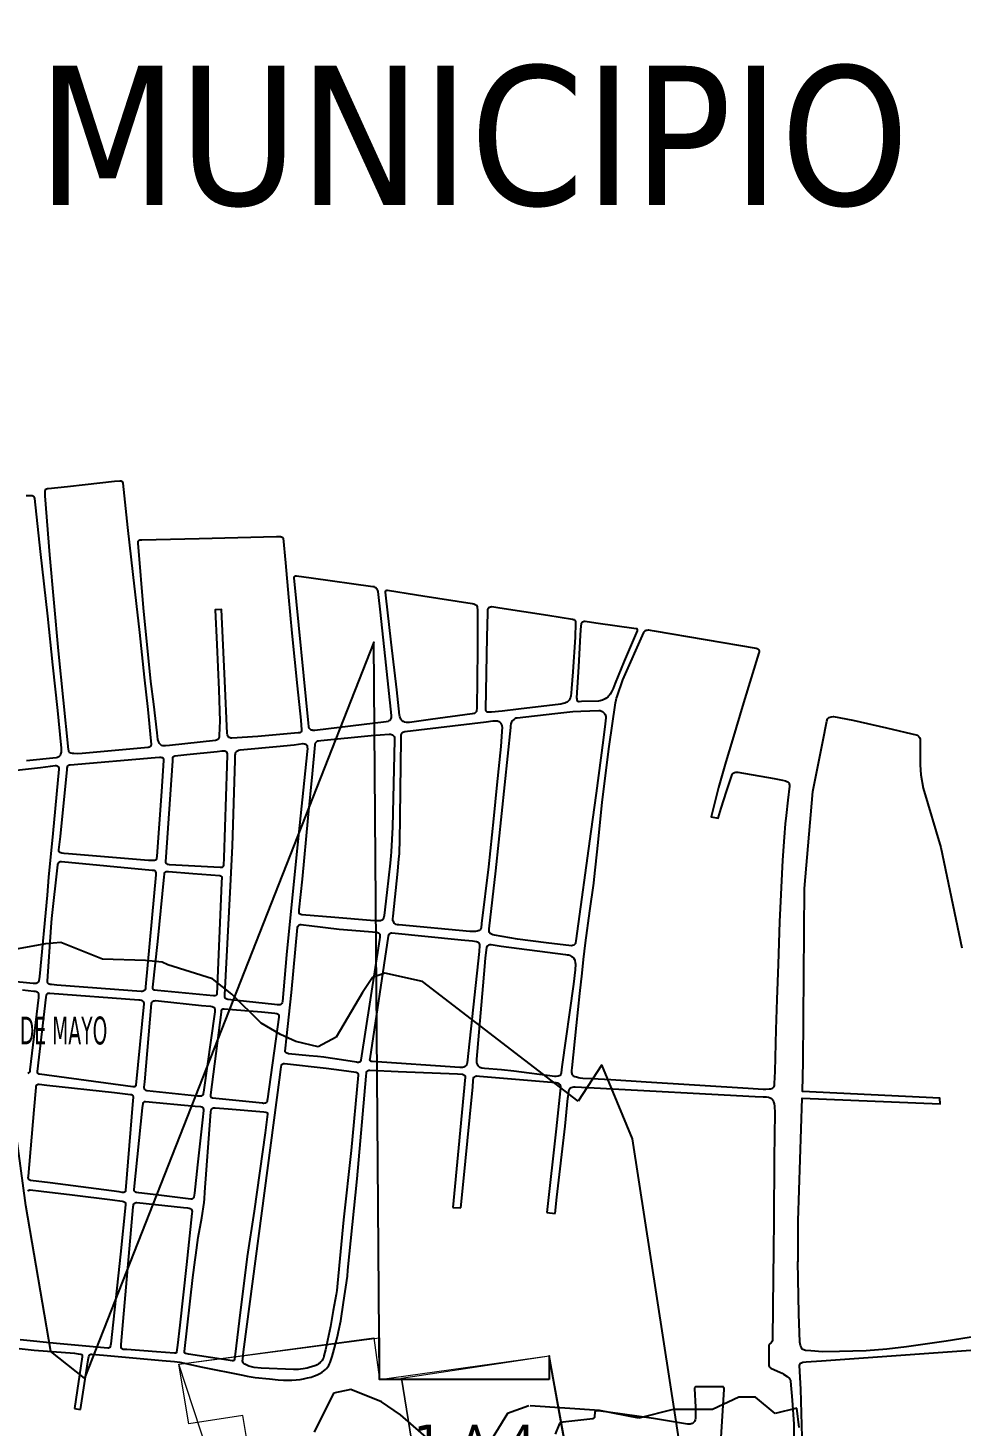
# Model space of a CAD drawing. Header units: metres. Extents: x 2 to 659295185, y -28 to 1124222152.
# Drawn here: x 655712 to 656383, y 1127216 to 1128220 of the extents above; entities that cross this region are included whole.
import ezdxf

# ---------------------------------------------------------------- set-up
doc = ezdxf.new("R2010")
doc.units = ezdxf.units.M
doc.header["$MEASUREMENT"] = 0
doc.linetypes.add('HIDDEN', pattern=[0.375, 0.25, -0.125])
for name, color, linetype in [('CURVAS', 2, 'CONTINUOUS'), ('MANZANA', 30, 'CONTINUOUS'), ('TERRENO DE TABACALERA', 50, 'CONTINUOUS'), ('TEXTOS', 7, 'CONTINUOUS')]:
    doc.layers.add(name, color=color, linetype=linetype)
doc.layers.add('Limite Municipio', color=1, linetype='HIDDEN', lineweight=30)
doc.styles.get("Standard").update_dxf_attribs({"font": 'tahoma.ttf'})

msp = doc.modelspace()

# ---------------------------------------------------------------- linework, layer by layer
at = {"layer": 'CURVAS', "lineweight": 0}
for points in [[(655821, 1127260), (655965, 1127279), (655965, 1127249), (656087, 1127266), (656132, 1127019), (655906, 1127001), (655821, 1127260)], [(655821, 1127260), (655965, 1127279), (655965, 1127249), (656087, 1127266), (656132, 1127019), (655906, 1127001), (655821, 1127260)], [(655821, 1127260), (655961, 1127279), (655965, 1127249), (656087, 1127266), (656108, 1127150), (656110, 1127137), (656122, 1127071), (656132, 1127019), (656021, 1127001), (655906, 1126983), (655886, 1127108), (655867, 1127223), (655828, 1127217), (655821, 1127260)], [(655981, 1127250), (656087, 1127266), (656108, 1127150), (656011, 1127135), (656007, 1127136), (655999, 1127137), (655981, 1127250)], [(655981, 1127250), (655981, 1127250), (655999, 1127137), (655990, 1127124), (655886, 1127108)]]:
    msp.add_lwpolyline(points, dxfattribs=at)
at = {"layer": 'Limite Municipio', "color": 4, "linetype": 'HIDDEN', "lineweight": -3, "ltscale": 200}
for points in [[(656011.7206, 1127196.1413), (655980.2329, 1127223.479), (655966.569, 1127233.0328), (655944.4334, 1127241.7677), (655932.1357, 1127239.0381), (655918.1211, 1127211.1036)], [(656266.7982, 1127214.4944), (656265.1129, 1127228.2895), (656249.3639, 1127224.5939), (656235.3581, 1127236.3455), (656223.3128, 1127236.3455), (656204.4162, 1127227.3674), (656176.124, 1127227.3674), (656151.4734, 1127221.2118), (656123.1815, 1127226.8078), (656072.4888, 1127230.0343), (656057.185, 1127224.5749), (656040.4148, 1127197.2331)]]:
    msp.add_lwpolyline(points, dxfattribs=at)
at = {"layer": 'MANZANA', "linetype": 'Continuous', "lineweight": -2}
for p, q in [((655956.3743, 1127470.8066), (655956.9185, 1127471.1365)), ((655956.9185, 1127471.1365), (655957.3556, 1127471.2465)), ((655957.3556, 1127471.2465), (655958.2296, 1127471.2565)), ((655958.2296, 1127471.2565), (655978.3989, 1127470.3467)), ((655948.9365, 1127393.1324), (655955.5085, 1127467.0373)), ((655955.5085, 1127467.0373), (655955.7229, 1127469.2569)), ((655955.7229, 1127469.2569), (655955.8301, 1127469.9168)), ((655955.8301, 1127469.9168), (655956.0445, 1127470.3567)), ((655956.0445, 1127470.3567), (655956.3743, 1127470.8066)), ((655978.3989, 1127470.3467), (656021.1372, 1127468.547)), ((656021.1372, 1127468.547), (656024.6416, 1127468.3371)), ((656026.6206, 1127466.3575), (656021.9123, 1127415.5678)), ((656024.6416, 1127468.3371), (656025.3013, 1127468.2371)), ((656025.3013, 1127468.2371), (656025.7383, 1127468.0171)), ((656025.7383, 1127468.0171), (656026.0682, 1127467.7972)), ((656026.0682, 1127467.7972), (656026.398, 1127467.3473)), ((656026.398, 1127467.3473), (656026.6206, 1127466.9074)), ((656026.6206, 1127466.9074), (656026.6206, 1127466.3575)), ((656032.1289, 1127459.2989), (656032.4422, 1127463.838)), ((656032.4422, 1127463.838), (656032.7638, 1127465.4977)), ((656032.7638, 1127465.4977), (656032.9782, 1127466.1675)), ((656032.9782, 1127466.1675), (656033.308, 1127466.6074)), ((656033.308, 1127466.6074), (656033.8523, 1127466.9474)), ((656033.8523, 1127466.9474), (656034.3965, 1127467.0573)), ((656034.3965, 1127467.0573), (656034.9489, 1127467.1673)), ((656034.9489, 1127467.1673), (656037.0269, 1127467.0673)), ((656037.0269, 1127467.0673), (656085.9083, 1127462.9682)), ((656085.9083, 1127462.9682), (656091.936, 1127462.3283)), ((656091.936, 1127462.3283), (656093.0327, 1127462.1183)), ((656093.0327, 1127462.1183), (656093.6923, 1127461.7884)), ((656093.6923, 1127461.7884), (656094.2448, 1127461.3485)), ((656094.2448, 1127461.3485), (656094.6818, 1127460.9086)), ((656094.6818, 1127460.9086), (656095.0117, 1127460.3587)), ((656030.0344, 1127437.3934), (656032.1289, 1127459.2989)), ((656095.0364, 1127456.3695), (656092.0844, 1127429.1551)), ((656095.0117, 1127460.3587), (656095.2343, 1127459.6888)), ((656095.2426, 1127458.809), (656095.0364, 1127456.3695)), ((656095.2343, 1127459.6888), (656095.2426, 1127458.809)), ((656098.4337, 1127431.0647), (656100.5364, 1127451.0906)), ((656100.5364, 1127451.0906), (656100.8497, 1127453.86)), ((656100.8497, 1127453.86), (656101.1713, 1127456.3995)), ((656101.1713, 1127456.3995), (656101.6001, 1127457.5093)), ((656101.6001, 1127457.5093), (656102.0371, 1127458.2891)), ((656102.0371, 1127458.2891), (656102.4742, 1127458.6191)), ((656102.4742, 1127458.6191), (656102.9112, 1127458.839)), ((656102.9112, 1127458.839), (656103.8925, 1127459.1789)), ((656103.8925, 1127459.1789), (656104.7748, 1127459.3989)), ((656104.7748, 1127459.3989), (656105.756, 1127459.4089)), ((656105.756, 1127459.4089), (656119.4524, 1127458.689)), ((656119.4524, 1127458.689), (656235.1828, 1127452.4603)), ((656235.1828, 1127452.4603), (656240.7735, 1127452.1504)), ((656240.7735, 1127452.1504), (656243.2885, 1127452.0504)), ((656243.2885, 1127452.0504), (656244.715, 1127451.8304)), ((656244.715, 1127451.8304), (656245.8117, 1127451.5105)), ((656245.8117, 1127451.5105), (656246.8012, 1127450.9606)), ((656246.8012, 1127450.9606), (656247.4608, 1127450.1908)), ((656247.4608, 1127450.1908), (656247.9061, 1127449.5309)), ((656247.9061, 1127449.5309), (656248.3432, 1127448.5311)), ((656248.3432, 1127448.5311), (656248.6812, 1127447.0914)), ((656248.6812, 1127447.0914), (656248.9121, 1127445.3318)), ((656248.9121, 1127445.3318), (656249.1512, 1127440.6827)), ((656025.2106, 1127388.8233), (656030.0344, 1127437.3934)), ((656092.6286, 1127379.9351), (656098.4337, 1127431.0647)), ((656249.1512, 1127440.6827), (656248.8544, 1127407.9494)), ((656092.0844, 1127429.1551), (656085.4465, 1127369.0673)), ((656021.9123, 1127415.5678), (656017.7234, 1127372.6366)), ((656248.8544, 1127407.9494), (656248.6153, 1127362.9285)), ((655942.4306, 1127327.5157), (655948.9365, 1127393.1324)), ((656023.6357, 1127372.2266), (656025.2106, 1127388.8233)), ((656017.7234, 1127372.6366), (656023.6357, 1127372.2266)), ((656091.2598, 1127368.3174), (656092.6286, 1127379.9351)), ((656085.4465, 1127369.0673), (656091.2598, 1127368.3174)), ((656248.6153, 1127362.9285), (656248.3761, 1127342.4727)), ((656248.3761, 1127342.4727), (656247.7907, 1127301.3211)), ((655939.2477, 1127304.2805), (655942.01, 1127323.2066)), ((655942.01, 1127323.2066), (655942.4306, 1127327.5157)), ((655937.2192, 1127291.1032), (655939.2477, 1127304.2805)), ((656247.7907, 1127301.3211), (656247.4608, 1127277.206)), ((655935.7185, 1127283.3547), (655937.2192, 1127291.1032)), ((655934.1105, 1127276.936), (655935.1825, 1127281.0352)), ((655935.1825, 1127281.0352), (655935.7185, 1127283.3547)), ((655706.1294, 1127271.2872), (655716.8738, 1127270.0074)), ((655716.8738, 1127270.0074), (655745.9156, 1127267.8179)), ((655930.9771, 1127265.4184), (655934.1105, 1127276.936)), ((656244.8469, 1127272.9968), (656244.7974, 1127260.3894)), ((656244.9541, 1127273.6567), (656244.8469, 1127272.9968)), ((656245.1685, 1127274.2166), (656244.9541, 1127273.6567)), ((656245.9354, 1127274.8765), (656245.1685, 1127274.2166)), ((656246.7022, 1127275.4363), (656245.9354, 1127274.8765)), ((656247.131, 1127275.9962), (656246.7022, 1127275.4363)), ((656247.3537, 1127276.2162), (656247.131, 1127275.9962)), ((656247.4608, 1127277.206), (656247.3537, 1127276.5461)), ((656247.3537, 1127276.5461), (656247.3537, 1127276.2162)), ((655745.9156, 1127267.8179), (655748.546, 1127267.498)), ((655751.5145, 1127265.2984), (655745.9816, 1127228.106)), ((655748.546, 1127267.498), (655750.1952, 1127267.278)), ((655750.1952, 1127267.278), (655750.8466, 1127267.0581)), ((655750.2612, 1127227.4661), (655755.588, 1127261.6591)), ((655750.8466, 1127267.0581), (655751.1765, 1127266.8381)), ((655751.1765, 1127266.8381), (655751.3991, 1127266.6181)), ((655751.3991, 1127266.6181), (655751.5145, 1127266.0683)), ((655751.5145, 1127266.0683), (655751.5145, 1127265.2984)), ((655755.588, 1127261.6591), (655755.9013, 1127264.3186)), ((655755.9013, 1127264.3186), (655756.1157, 1127265.4284)), ((655756.1157, 1127265.4284), (655756.3301, 1127266.0882)), ((655756.3301, 1127266.0882), (655756.4373, 1127266.4182)), ((655756.4373, 1127266.4182), (655756.7671, 1127266.7581)), ((655756.7671, 1127266.7581), (655757.2042, 1127266.9781)), ((655757.2042, 1127266.9781), (655757.7566, 1127267.088)), ((655757.7566, 1127267.088), (655758.3009, 1127267.208)), ((655758.3009, 1127267.208), (655766.7364, 1127266.3582)), ((655766.7364, 1127266.3582), (655808.8314, 1127262.6689)), ((655808.8314, 1127262.6689), (655817.7039, 1127261.9391)), ((655817.7039, 1127261.9391), (655821.5465, 1127261.3992)), ((655821.5465, 1127261.3992), (655837.8815, 1127257.9299)), ((655928.6023, 1127258.9997), (655929.2537, 1127260.2194)), ((655929.2537, 1127260.2194), (655929.5753, 1127261.0993)), ((655929.5753, 1127261.0993), (655930.9771, 1127265.4184)), ((656244.7974, 1127260.3894), (656244.9129, 1127258.9497)), ((655837.8815, 1127257.9299), (655866.8327, 1127251.9811)), ((655866.8327, 1127251.9811), (655869.9084, 1127251.3313)), ((655869.9084, 1127251.3313), (655875.8289, 1127250.4714)), ((655875.8289, 1127250.4714), (655886.0208, 1127249.4116)), ((655910.5604, 1127249.4016), (655913.4052, 1127250.0815)), ((655913.4052, 1127250.0815), (655916.0356, 1127250.7514)), ((655916.0356, 1127250.7514), (655918.3362, 1127251.5412)), ((655918.3362, 1127251.5412), (655920.2987, 1127252.321)), ((655920.2987, 1127252.321), (655922.1623, 1127253.2209)), ((655922.1623, 1127253.2209), (655923.9104, 1127254.3306)), ((655923.9104, 1127254.3306), (655925.1061, 1127255.2205)), ((655925.1061, 1127255.2205), (655926.31, 1127256.1103)), ((655926.31, 1127256.1103), (655927.0768, 1127256.8901)), ((655927.0768, 1127256.8901), (655927.8354, 1127257.7799)), ((655927.8354, 1127257.7799), (655928.6023, 1127258.9997)), ((656244.9129, 1127258.9497), (656245.1273, 1127258.2898)), ((656245.1273, 1127258.2898), (656245.3499, 1127257.8499)), ((656245.3499, 1127257.8499), (656245.6797, 1127257.52)), ((656245.6797, 1127257.52), (656246.3394, 1127257.1901)), ((656246.3394, 1127257.1901), (656253.3649, 1127254.0107)), ((656253.3649, 1127254.0107), (656254.577, 1127253.4608)), ((656254.577, 1127253.4608), (656255.5665, 1127252.801)), ((656255.5665, 1127252.801), (656257.9825, 1127251.0413)), ((656257.9825, 1127251.0413), (656259.7389, 1127249.6116)), ((655886.0208, 1127249.4116), (655892.2711, 1127248.7718)), ((655892.2711, 1127248.7718), (655896.2126, 1127248.5718)), ((655896.2126, 1127248.5718), (655898.9502, 1127248.4718)), ((655898.9502, 1127248.4718), (655902.1331, 1127248.5918)), ((655902.1331, 1127248.5918), (655905.2006, 1127248.7218)), ((655905.2006, 1127248.7218), (655908.0454, 1127249.0617)), ((655908.0454, 1127249.0617), (655910.5604, 1127249.4016)), ((656191.62, 1127243.2329), (656191.5128, 1127242.903)), ((656191.5128, 1127242.903), (656191.5128, 1127242.4531)), ((656191.5128, 1127242.4531), (656192.123, 1127229.0758)), ((656191.9498, 1127243.5628), (656191.62, 1127243.2329)), ((656192.3869, 1127243.6728), (656191.9498, 1127243.5628)), ((656193.5907, 1127243.6828), (656192.3869, 1127243.6728)), ((656211.9955, 1127243.7628), (656193.5907, 1127243.6828)), ((656210.7339, 1127207.2602), (656212.7706, 1127242.1131)), ((656212.3253, 1127243.6528), (656211.9955, 1127243.7628)), ((656212.4407, 1127243.4329), (656212.3253, 1127243.6528)), ((656212.6551, 1127243.1029), (656212.4407, 1127243.4329)), ((656212.7706, 1127242.553), (656212.6551, 1127243.1029)), ((656212.7706, 1127242.1131), (656212.7706, 1127242.553)), ((656259.7389, 1127249.6116), (656260.0687, 1127249.0617)), ((656260.0687, 1127249.0617), (656260.4068, 1127248.4018)), ((656260.4068, 1127248.4018), (656260.514, 1127247.852)), ((656260.514, 1127247.852), (656261.6767, 1127234.0248)), ((656261.6767, 1127234.0248), (656262.9548, 1127216.8883)), ((655745.9816, 1127228.106), (655750.2612, 1127227.4661)), ((656118.4216, 1127220.7875), (656096.8505, 1127218.258)), ((656118.8587, 1127220.8974), (656118.4216, 1127220.7875)), ((656119.1885, 1127221.1274), (656118.8587, 1127220.8974)), ((656119.4029, 1127221.3474), (656119.1885, 1127221.1274)), ((656119.6255, 1127221.6773), (656119.4029, 1127221.3474)), ((656119.7245, 1127222.6771), (656119.6173, 1127222.0072)), ((656119.6173, 1127222.0072), (656119.6255, 1127221.6773)), ((656119.8234, 1127225.3265), (656119.7245, 1127222.6771)), ((656119.9306, 1127225.7765), (656119.8234, 1127225.3265)), ((656120.1533, 1127226.1064), (656119.9306, 1127225.7765)), ((656120.5903, 1127226.3263), (656120.1533, 1127226.1064)), ((656121.1345, 1127226.5563), (656120.5903, 1127226.3263)), ((656122.3384, 1127226.5563), (656121.1345, 1127226.5563)), ((656129.3556, 1127225.5965), (656122.3384, 1127226.5563)), ((656161.9185, 1127220.8675), (656129.3556, 1127225.5965)), ((656186.4746, 1127216.8883), (656161.9185, 1127220.8675)), ((656192.0488, 1127220.0076), (656191.8344, 1127219.3478)), ((656192.156, 1127221.0074), (656192.0488, 1127220.0076)), ((656192.123, 1127229.0758), (656192.2549, 1127224.3267)), ((656192.2632, 1127221.7773), (656192.156, 1127221.0074)), ((656192.2549, 1127224.3267), (656192.2632, 1127221.7773)), ((656094.5499, 1127217.2582), (656091.4082, 1127209.6097)), ((656094.7725, 1127217.6981), (656094.5499, 1127217.2582)), ((656095.2096, 1127217.9181), (656094.7725, 1127217.6981)), ((656095.861, 1127218.038), (656095.2096, 1127217.9181)), ((656096.8505, 1127218.258), (656095.861, 1127218.038)), ((656187.1343, 1127216.8883), (656186.4746, 1127216.8883)), ((656188.4536, 1127216.8983), (656187.1343, 1127216.8883)), ((656189.105, 1127217.0082), (656188.4536, 1127216.8983)), ((656189.8719, 1127217.3482), (656189.105, 1127217.0082)), ((656190.5315, 1127217.7881), (656189.8719, 1127217.3482)), ((656191.0758, 1127218.348), (656190.5315, 1127217.7881)), ((656191.5128, 1127218.7879), (656191.0758, 1127218.348)), ((656191.8344, 1127219.3478), (656191.5128, 1127218.7879)), ((656262.9548, 1127216.8883), (656262.996, 1127207.4902))]:
    msp.add_line(p, q, dxfattribs=at)
at = {"layer": 'MANZANA', "lineweight": -2}
for points in [[(655740.8774, 1127890.6911), (655753.4688, 1127892.1808), (655774.7183, 1127894.4803), (655778.4372, 1127894.9402), (655779.0969, 1127894.8403), (655779.5339, 1127894.7303), (655779.8638, 1127894.6203), (655780.1936, 1127894.2904), (655780.309, 1127893.9604), (655780.5317, 1127893.1806), (655784.0691, 1127861.3471), (655787.8292, 1127827.414), (655792.5046, 1127785.9524), (655796.0421, 1127753.789), (655798.5571, 1127730.4637), (655800.8494, 1127707.7983), (655801.0721, 1127705.5888), (655800.9649, 1127705.0289), (655800.8577, 1127704.589), (655800.6433, 1127704.1491), (655800.2063, 1127703.8092), (655799.662, 1127703.4792), (655798.788, 1127703.2593), (655751.4733, 1127698.9501), (655747.7462, 1127698.7202), (655745.4456, 1127698.8202), (655744.3489, 1127698.9201), (655743.3677, 1127699.1401), (655742.5925, 1127699.47), (655742.2627, 1127699.8), (655741.9329, 1127700.2399), (655741.7102, 1127700.8997), (655741.4876, 1127701.7896), (655734.3879, 1127772.6451), (655728.0551, 1127841.6311), (655724.9134, 1127883.9825), (655724.7898, 1127887.0718), (655724.897, 1127887.7417), (655725.0042, 1127888.1816), (655725.334, 1127888.7415), (655725.7628, 1127889.0714), (655726.4224, 1127889.2914), (655727.0821, 1127889.4114)], [(655805.3104, 1127713.6771), (655803.0346, 1127734.243), (655800.8742, 1127750.5996), (655795.4979, 1127803.5488), (655791.7955, 1127847.22), (655791.5646, 1127849.7694), (655791.5646, 1127850.8692), (655791.6718, 1127851.4291), (655791.8862, 1127851.759), (655792.1088, 1127851.979), (655792.3232, 1127852.1989), (655792.7603, 1127852.4289), (655793.1973, 1127852.4289), (655794.1868, 1127852.5389), (655835.482, 1127853.3887), (655891.026, 1127854.7384), (655893.879, 1127854.7484), (655894.5305, 1127854.6384), (655894.8603, 1127854.6484), (655895.1901, 1127854.4285), (655895.52, 1127854.2085), (655895.7426, 1127853.8786), (655895.8498, 1127853.5387), (655897.466, 1127835.9623), (655899.7666, 1127811.1973), (655902.1826, 1127785.3326), (655905.9592, 1127747.5203), (655908.5896, 1127722.7653), (655908.8288, 1127719.116), (655909.0596, 1127716.0167), (655909.0596, 1127715.4668), (655908.9524, 1127714.9069), (655908.7381, 1127714.467), (655908.301, 1127714.0171), (655907.7568, 1127713.7971), (655907.2043, 1127713.7971), (655906.6601, 1127713.6871), (655877.7419, 1127711.1177), (655858.9084, 1127709.9379), (655858.3559, 1127709.9279), (655857.8117, 1127710.0379), (655857.3664, 1127710.2578), (655856.9294, 1127710.4778), (655856.4924, 1127710.9177), (655856.2697, 1127711.2476), (655856.0471, 1127711.6875), (655855.8245, 1127712.3574), (655855.7173, 1127713.1273), (655854.0104, 1127751.0595), (655851.4872, 1127802.4691), (655846.9932, 1127802.2291), (655848.2053, 1127777.1342), (655849.6566, 1127744.7308), (655850.308, 1127722.0654), (655850.2173, 1127717.4164), (655849.9122, 1127711.5576), (655849.805, 1127710.6678), (655849.6978, 1127710.1179), (655849.5906, 1127709.8879), (655849.3762, 1127709.558), (655849.269, 1127709.228), (655848.9392, 1127709.0081), (655848.5022, 1127708.6682), (655848.0651, 1127708.4482), (655847.2983, 1127708.2283), (655814.2242, 1127704.649), (655811.3794, 1127704.309), (655810.5053, 1127704.2991), (655809.9528, 1127704.2991), (655809.3014, 1127704.409), (655808.5263, 1127704.739), (655807.9821, 1127705.0689), (655807.5368, 1127705.5088), (655807.0998, 1127705.9487), (655806.6628, 1127706.4986), (655806.4401, 1127707.0485), (655806.102, 1127707.7084), (655805.9948, 1127708.1483), (655805.8794, 1127708.9281)], [(655913.9659, 1127720.5757), (655903.8648, 1127825.0445), (655903.8648, 1127825.4844), (655903.8648, 1127825.8143), (655903.972, 1127826.0443), (655904.1864, 1127826.2642), (655904.409, 1127826.3742), (655904.7388, 1127826.4842), (655905.0687, 1127826.4842), (655905.3985, 1127826.4842), (655915.9202, 1127825.0945), (655960.2086, 1127818.9857), (655960.7528, 1127818.8757), (655961.3053, 1127818.7758), (655961.8578, 1127818.4458), (655962.402, 1127818.1159), (655962.9545, 1127817.456), (655963.2843, 1127816.8961), (655963.6142, 1127816.1263), (655963.8368, 1127815.2465), (655964.1831, 1127813.0369), (655965.5519, 1127800.4295), (655969.6584, 1127762.2872), (655973.435, 1127726.2546), (655973.4432, 1127725.3648), (655973.4432, 1127724.8149), (655973.2288, 1127723.9251), (655973.0062, 1127723.4851), (655972.7918, 1127723.0452), (655972.4619, 1127722.7053), (655971.9177, 1127722.2654), (655971.2663, 1127721.9255), (655969.947, 1127721.5955), (655918.699, 1127715.2868), (655917.7178, 1127715.3868), (655917.1653, 1127715.3868), (655916.6211, 1127715.6068), (655916.0686, 1127715.7167), (655915.4089, 1127716.1566), (655914.9719, 1127716.4866), (655914.7493, 1127716.9265), (655914.5266, 1127717.3664), (655914.4194, 1127717.8063), (655914.304, 1127718.3662)], [(655991.7902, 1127812.827), (655996.2842, 1127812.1771), (656031.5846, 1127806.5782), (656032.904, 1127806.3683), (656033.341, 1127806.2583), (656033.8935, 1127806.0383), (656034.3305, 1127805.8184), (656034.6603, 1127805.5984), (656034.883, 1127805.2685), (656035.0974, 1127804.9386), (656035.2128, 1127804.3887), (656035.3283, 1127803.8388), (656035.4437, 1127802.1791), (656035.4602, 1127773.425), (656034.9902, 1127731.2836), (656034.883, 1127729.8439), (656034.7758, 1127729.174), (656034.4542, 1127728.6241), (656034.1244, 1127728.2942), (656033.91, 1127728.0642), (656033.4729, 1127727.7343), (656032.9205, 1127727.5143), (656031.7166, 1127727.2844), (656001.8254, 1127723.2852), (655986.6036, 1127721.1156), (655985.8367, 1127721.1056), (655985.2925, 1127721.1056), (655984.4102, 1127721.2156), (655983.3135, 1127721.4256), (655982.6621, 1127721.7555), (655982.0024, 1127721.9755), (655981.3427, 1127722.4154), (655981.0129, 1127722.7453), (655980.4604, 1127723.5151), (655980.1306, 1127724.185), (655979.9079, 1127724.8449), (655979.6853, 1127725.5047), (655979.5699, 1127726.3946), (655977.5166, 1127744.5209), (655973.5339, 1127778.7839), (655969.5512, 1127812.727), (655969.3203, 1127814.8266), (655969.3203, 1127815.2665), (655969.4275, 1127815.5964), (655969.5347, 1127815.8164), (655969.7573, 1127816.0463), (655970.0789, 1127816.0463), (655970.4087, 1127816.1563), (655970.8458, 1127816.1563)], [(656051.5396, 1127803.5788), (656086.1886, 1127798.1999), (656103.7275, 1127795.4005), (656104.6098, 1127795.1806), (656104.9397, 1127795.0706), (656105.2695, 1127794.8506), (656105.4839, 1127794.6307), (656105.8137, 1127794.1908), (656105.9292, 1127793.6409), (656106.0446, 1127792.5311), (656105.6488, 1127782.4631), (656104.0079, 1127757.5782), (656103.1833, 1127745.6306), (656102.7545, 1127742.1913), (656102.5484, 1127740.2017), (656102.334, 1127739.2119), (656102.1196, 1127738.762), (656101.897, 1127738.2121), (656101.6826, 1127737.7622), (656101.3527, 1127737.2124), (656100.9239, 1127736.6625), (656100.3715, 1127736.2126), (656099.9344, 1127735.8826), (656099.283, 1127735.5427), (656098.409, 1127735.1028), (656097.2051, 1127734.7629), (656095.3415, 1127734.4229), (656064.8979, 1127730.7437), (656053.1805, 1127729.3739), (656045.5201, 1127728.6741), (656043.6566, 1127728.5541), (656043.2195, 1127728.5541), (656042.7743, 1127728.6641), (656042.4527, 1127728.6541), (656042.23, 1127728.7641), (656042.0074, 1127728.984), (656041.793, 1127729.204), (656041.6776, 1127729.6539), (656041.5704, 1127729.9838), (656041.4549, 1127730.4237), (656042.5434, 1127782.7431), (656042.9062, 1127799.7796), (656042.8979, 1127801.6592), (656043.0051, 1127802.2091), (656042.9969, 1127802.4291), (656043.1123, 1127802.759), (656043.3267, 1127803.0989), (656043.4339, 1127803.3189), (656043.6566, 1127803.6488), (656043.9781, 1127803.9788), (656044.308, 1127804.0987), (656044.745, 1127804.2087), (656045.182, 1127804.3187), (656045.7345, 1127804.4287)], [(656120.4996, 1127792.821), (656149.5579, 1127788.7419), (656149.7723, 1127788.6319), (656149.995, 1127788.6319), (656150.1022, 1127788.4119), (656150.2176, 1127788.302), (656150.3248, 1127788.082), (656150.432, 1127787.862), (656150.4402, 1127787.6421), (656150.3248, 1127787.4221), (656150.333, 1127787.0922), (656140.8916, 1127765.1467), (656134.3938, 1127749.2999), (656132.9838, 1127745.5407), (656132.3324, 1127744.091), (656131.8953, 1127743.1012), (656130.9223, 1127741.5415), (656130.2627, 1127740.6616), (656129.7184, 1127739.9918), (656129.1742, 1127739.4319), (656128.5228, 1127738.992), (656127.3189, 1127738.2121), (656125.3481, 1127737.2124), (656124.4741, 1127736.8724), (656123.7072, 1127736.6525), (656122.5033, 1127736.5325), (656110.349, 1127736.1426), (656108.6998, 1127736.0326), (656108.3699, 1127736.0226), (656107.9329, 1127736.2425), (656107.7185, 1127736.3525), (656107.4959, 1127736.6825), (656107.3804, 1127736.7924), (656107.2732, 1127737.1324), (656107.1578, 1127737.5723), (656107.0506, 1127738.1222), (656107.0424, 1127738.892), (656108.2628, 1127761.2475), (656109.5821, 1127784.0328), (656110.1016, 1127790.8914), (656110.2088, 1127791.8912), (656110.316, 1127792.4411), (656110.4232, 1127792.771), (656110.6458, 1127793.111), (656110.753, 1127793.221), (656110.9674, 1127793.4409), (656111.19, 1127793.5509), (656111.5199, 1127793.6609), (656111.8414, 1127793.7708), (656112.2785, 1127793.8908), (656112.8309, 1127793.8908)], [(656162.6029, 1127787.0322), (656235.8425, 1127774.5248), (656236.6093, 1127774.3048), (656236.9392, 1127774.0848), (656237.269, 1127773.8649), (656237.4916, 1127773.535), (656237.7143, 1127773.095), (656237.9369, 1127772.5452), (656237.9369, 1127772.1053), (656237.9369, 1127771.7653), (656237.8297, 1127771.2154), (656226.8133, 1127735.2228), (656218.7158, 1127708.6382), (656214.0734, 1127692.9214), (656208.6724, 1127674.4251), (656203.4033, 1127653.2794), (656208.557, 1127652.4096), (656210.7091, 1127659.4982), (656214.494, 1127671.5757), (656218.2788, 1127683.0934), (656218.6004, 1127683.8632), (656218.823, 1127684.3131), (656219.2601, 1127684.6431), (656219.8043, 1127685.093), (656220.3485, 1127685.2029), (656221.1154, 1127685.4229), (656222.1049, 1127685.5429), (656222.5419, 1127685.5429), (656248.8544, 1127680.7938), (656254.7749, 1127679.7141), (656256.9683, 1127679.1742), (656257.9578, 1127678.8442), (656258.6175, 1127678.4043), (656258.9473, 1127678.0744), (656259.1699, 1127677.7445), (656259.4998, 1127677.1946), (656259.6152, 1127676.7447), (656259.7224, 1127676.1948), (656259.7307, 1127675.4249), (656258.568, 1127665.357), (656257.2981, 1127654.3992), (656256.6715, 1127648.4204), (656255.9458, 1127638.6824), (656254.8161, 1127622.0958), (656252.598, 1127577.8448), (656251.5261, 1127547.421), (656250.5448, 1127521.9762), (656249.9841, 1127500.5205), (656249.2337, 1127470.4367), (656248.8379, 1127461.6984), (656248.7307, 1127460.2587), (656248.5163, 1127459.5889), (656248.3019, 1127459.149), (656248.0793, 1127458.709), (656247.7577, 1127458.4791), (656247.4279, 1127458.2591), (656246.8836, 1127457.9292), (656246.224, 1127457.6992), (656245.1273, 1127457.5893), (656242.7195, 1127457.4693), (656240.8559, 1127457.4593), (656230.0044, 1127458.0692), (656156.7978, 1127462.6182), (656131.2604, 1127464.2779), (656117.6713, 1127464.9878), (656111.2065, 1127465.2877), (656109.2358, 1127465.5077), (656108.0319, 1127465.8276), (656106.7125, 1127466.1575), (656105.5086, 1127466.4875), (656104.849, 1127466.8174), (656104.5191, 1127467.1473), (656104.2965, 1127467.3673), (656104.0739, 1127467.5872), (656103.8595, 1127468.0271), (656103.6368, 1127468.4671), (656103.5214, 1127468.907), (656103.4142, 1127469.5668), (656103.4059, 1127470.1267), (656103.4059, 1127471.1165), (656103.6121, 1127472.8862), (656106.7703, 1127503.4299), (656109.0791, 1127526.4453), (656110.654, 1127540.9423), (656111.7095, 1127550.9003), (656113.1938, 1127562.7379), (656116.3767, 1127585.8732), (656119.139, 1127605.6791), (656119.4524, 1127608.3386), (656122.2972, 1127634.8932), (656125.2327, 1127663.8773), (656130.2049, 1127703.8291), (656134.6742, 1127735.2627), (656135.103, 1127737.4723), (656135.4246, 1127738.5821), (656135.8533, 1127739.9118), (656140.0752, 1127751.8694), (656155.1569, 1127785.7825), (656155.3713, 1127786.2224), (656155.4785, 1127786.5523), (656155.7011, 1127786.7823), (656155.9155, 1127787.0022), (656156.1381, 1127787.2222), (656156.3525, 1127787.3321), (656156.6823, 1127787.4521), (656157.0122, 1127787.5621), (656157.5564, 1127787.5621), (656158.3233, 1127787.6721), (656159.5272, 1127787.5721)], [(656052.1993, 1127703.9291), (656049.4699, 1127676.3747), (656047.0621, 1127652.0297), (656043.4834, 1127617.5067), (656038.5194, 1127576.675), (656038.0906, 1127573.6856), (656037.8762, 1127573.1357), (656037.6618, 1127572.5859), (656037.332, 1127572.026), (656036.7878, 1127571.5861), (656036.1281, 1127571.3561), (656035.254, 1127571.1362), (656034.1573, 1127571.0162), (656031.8568, 1127570.8962), (656029.9932, 1127570.9962), (655978.9184, 1127575.6452), (655977.9289, 1127575.8552), (655976.9477, 1127576.0752), (655976.288, 1127576.5151), (655975.7355, 1127576.955), (655975.2985, 1127577.6148), (655974.9604, 1127578.2747), (655974.7378, 1127579.1645), (655974.7378, 1127580.0443), (655974.8367, 1127581.924), (655978.2011, 1127614.3474), (655979.0421, 1127623.1956), (655979.3555, 1127626.7448), (655979.5616, 1127629.1743), (655979.7513, 1127635.2531), (655980.7408, 1127709.248), (655980.6253, 1127711.5776), (655980.7243, 1127712.2374), (655980.8315, 1127712.7973), (655981.0541, 1127713.2372), (655981.3757, 1127713.6771), (655981.9282, 1127714.1271), (655982.4724, 1127714.457), (655983.2393, 1127714.6869), (656041.7105, 1127721.6855), (656046.5344, 1127722.2654), (656048.3897, 1127722.3754), (656049.8162, 1127722.2754), (656050.8057, 1127721.9455), (656051.688, 1127721.3956), (656052.3477, 1127720.6257), (656052.7847, 1127719.8559), (656053.1228, 1127718.8661), (656053.23, 1127717.8663), (656053.1393, 1127714.6569)], [(656127.3931, 1127720.2958), (656125.9171, 1127708.5682), (656120.714, 1127670.276), (656116.8879, 1127642.7216), (656106.2837, 1127564.1476), (656106.0694, 1127562.8178), (656105.855, 1127562.268), (656105.5251, 1127561.8181), (656105.0881, 1127561.3781), (656104.6511, 1127561.0382), (656103.8842, 1127560.8183), (656103.0101, 1127560.7083), (656084.8116, 1127562.8378), (656064.3124, 1127565.3973), (656047.7547, 1127568.3167), (656046.4437, 1127568.6367), (656045.5614, 1127568.9666), (656045.1243, 1127569.1866), (656044.6873, 1127569.6265), (656044.242, 1127570.1764), (656044.0194, 1127570.6163), (656043.9122, 1127571.2861), (656043.9039, 1127571.836), (656044.0111, 1127572.9458), (656048.7607, 1127614.4373), (656059.3731, 1127717.4564), (656059.4721, 1127718.7761), (656059.6865, 1127720.1058), (656059.9009, 1127720.8857), (656060.1235, 1127721.5455), (656060.4451, 1127722.1054), (656060.7749, 1127722.5453), (656061.0965, 1127722.8753), (656061.5336, 1127723.3252), (656062.086, 1127723.6551), (656062.6302, 1127724.105), (656063.3971, 1127724.435), (656064.0485, 1127724.5549), (656091.2103, 1127727.6543), (656104.1316, 1127729.044), (656109.714, 1127729.3939), (656122.7507, 1127729.7839), (656123.7402, 1127729.6839), (656124.2844, 1127729.5739), (656124.7297, 1127729.354), (656125.2739, 1127729.134), (656125.8264, 1127728.6941), (656126.3789, 1127728.1442), (656126.8159, 1127727.5943), (656127.2612, 1127726.8245), (656127.4838, 1127726.1546), (656127.7065, 1127725.4947), (656127.7065, 1127724.6049)], [(655959.0377, 1127711.6975), (655971.9589, 1127712.7573), (655973.0556, 1127712.7573), (655973.8225, 1127712.5374), (655974.4822, 1127712.2074), (655975.0346, 1127711.8775), (655975.4717, 1127711.3276), (655975.6943, 1127710.9977), (655975.8098, 1127710.3378), (655975.818, 1127708.5682), (655974.3337, 1127645.8509), (655973.5421, 1127628.2645), (655973.336, 1127625.2751), (655972.7011, 1127620.0762), (655970.4912, 1127598.9405), (655968.4792, 1127582.3439), (655968.1576, 1127581.2341), (655967.7206, 1127580.1243), (655967.399, 1127579.5744), (655966.8548, 1127579.1245), (655965.8653, 1127578.6846), (655964.9912, 1127578.5646), (655963.2348, 1127578.5546), (655958.5265, 1127578.8646), (655932.9891, 1127580.9642), (655909.2081, 1127582.8538), (655908.5484, 1127583.0737), (655907.9959, 1127583.4037), (655907.6661, 1127583.7336), (655907.4435, 1127584.1735), (655907.3363, 1127584.7234), (655907.4352, 1127586.603), (655909.7523, 1127608.6285), (655913.9412, 1127652.6596), (655916.9757, 1127684.2031), (655918.8557, 1127704.9989), (655918.9629, 1127705.6588), (655919.1773, 1127706.4386), (655919.6143, 1127707.1085), (655919.9442, 1127707.4384), (655920.4884, 1127707.8783), (655921.1481, 1127707.9983), (655923.0034, 1127708.2283)], [(655903.7411, 1127705.1489), (655910.0904, 1127705.9587), (655910.9644, 1127705.8487), (655911.4015, 1127705.7388), (655912.0611, 1127705.5188), (655912.4982, 1127705.1889), (655912.8362, 1127704.749), (655913.1661, 1127704.1991), (655913.1661, 1127703.5392), (655913.2815, 1127702.4294), (655913.0671, 1127700.3299), (655905.5057, 1127626.1949), (655898.373, 1127554.2696), (655895.3468, 1127520.6364), (655895.2396, 1127519.7566), (655895.0252, 1127519.1967), (655894.6954, 1127518.8668), (655894.2584, 1127518.5269), (655893.7141, 1127518.3069), (655893.0545, 1127518.1969), (655891.7434, 1127518.1869), (655889.55, 1127518.5069), (655856.0059, 1127522.1261), (655855.4617, 1127522.2361), (655854.802, 1127522.4461), (655854.3567, 1127522.776), (655854.1423, 1127523.2259), (655853.9197, 1127523.7758), (655853.9114, 1127524.5456), (655853.9114, 1127525.3255), (655857.8612, 1127599.0005), (655859.4691, 1127632.2937), (655861.3822, 1127694.0211), (655861.4811, 1127697.7804), (655861.5883, 1127698.4402), (655861.6955, 1127699.1101), (655861.9099, 1127699.55), (655862.2397, 1127699.9899), (655862.6685, 1127700.5498), (655863.3282, 1127700.8797), (655863.9796, 1127701.2197), (655864.9691, 1127701.4396), (655867.4841, 1127701.6796), (655891.0342, 1127703.8791)], [(655799.0353, 1127622.0758), (655741.4876, 1127626.6848), (655738.5356, 1127627.0048), (655736.7792, 1127627.2247), (655736.0124, 1127627.4347), (655735.4599, 1127627.6547), (655735.1301, 1127627.9846), (655734.8002, 1127628.3145), (655734.693, 1127628.8744), (655734.6848, 1127629.5343), (655735.7402, 1127639.2723), (655740.5641, 1127687.2925), (655740.6713, 1127688.4023), (655740.7785, 1127688.9522), (655740.8857, 1127689.5021), (655741.2155, 1127689.952), (655741.6525, 1127690.3919), (655742.3039, 1127690.7318), (655742.741, 1127690.8418), (655803.8592, 1127695.9807), (655807.0338, 1127696.3207), (655808.0151, 1127696.3307), (655808.6747, 1127696.1107), (655809.12, 1127695.8908), (655809.3344, 1127695.6708), (655809.6642, 1127695.2309), (655809.7797, 1127694.681), (655809.8951, 1127693.9012), (655808.4603, 1127671.4457), (655805.0466, 1127624.9752), (655804.9394, 1127623.4255), (655804.8322, 1127622.8756), (655804.6178, 1127622.6557), (655804.2879, 1127622.3157), (655803.9664, 1127622.0958), (655803.5211, 1127621.9858), (655802.7542, 1127621.8758)], [(655855.4864, 1127690.1219), (655853.1446, 1127623.9754), (655853.0621, 1127618.5565), (655852.8477, 1127617.9966), (655852.7405, 1127617.5567), (655852.5179, 1127617.3368), (655852.0809, 1127616.9968), (655851.5366, 1127616.8868), (655850.6626, 1127616.8868), (655814.1665, 1127618.9364), (655813.177, 1127619.0364), (655812.6327, 1127619.1464), (655812.1875, 1127619.4763), (655811.8576, 1127619.8062), (655811.7504, 1127620.1362), (655811.635, 1127620.4761), (655811.635, 1127621.026), (655816.4671, 1127693.7112), (655816.566, 1127695.2609), (655816.6732, 1127696.0307), (655816.7804, 1127696.3707), (655817.1102, 1127696.8106), (655817.4401, 1127697.0305), (655818.0915, 1127697.1505), (655826.7496, 1127698.0703), (655848.428, 1127700.3798), (655851.9324, 1127700.8298), (655853.2518, 1127700.8398), (655853.9032, 1127700.8398), (655854.4557, 1127700.6198), (655854.7855, 1127700.3998), (655855.1153, 1127699.9599), (655855.4452, 1127699.41), (655855.5606, 1127698.7502), (655855.5606, 1127697.9703)], [(655804.3374, 1127611.5879), (655796.9079, 1127531.1543), (655796.809, 1127529.9345), (655796.7018, 1127529.2747), (655796.3719, 1127528.8248), (655796.0503, 1127528.4948), (655795.6133, 1127528.2749), (655795.1763, 1127528.0449), (655794.6238, 1127527.9349), (655793.7498, 1127527.825), (655733.1428, 1127532.424), (655729.3085, 1127532.734), (655728.4262, 1127532.8439), (655727.7665, 1127533.0639), (655727.3295, 1127533.3938), (655726.9996, 1127533.7238), (655726.6698, 1127534.0537), (655726.5544, 1127534.6036), (655726.5544, 1127535.1535), (655729.0116, 1127574.0956), (655729.5311, 1127580.4043), (655733.9674, 1127618.9164), (655733.9591, 1127619.5763), (655734.289, 1127620.3561), (655734.5034, 1127620.5761), (655734.8332, 1127620.796), (655735.163, 1127621.016), (655735.7073, 1127621.136), (655736.4741, 1127621.246), (655801.6905, 1127615.1172), (655802.7872, 1127615.0172), (655803.2242, 1127614.9072), (655803.5541, 1127614.6873), (655803.8839, 1127614.3574), (655804.222, 1127613.8075), (655804.3292, 1127613.1376)], [(655830.955, 1127612.7077), (655850.242, 1127611.128), (655850.7945, 1127611.018), (655851.0171, 1127610.9081), (655851.347, 1127610.6881), (655851.5614, 1127610.3582), (655851.6768, 1127609.9183), (655851.5861, 1127605.9391), (655848.0981, 1127525.9554), (655847.9909, 1127525.5154), (655847.7765, 1127525.0755), (655847.5539, 1127524.8556), (655847.2323, 1127524.7356), (655846.6798, 1127524.6256), (655845.913, 1127524.6256), (655805.5825, 1127528.5348), (655803.6035, 1127528.7548), (655803.0593, 1127528.8548), (655802.7295, 1127529.0747), (655802.3996, 1127529.4047), (655802.2842, 1127529.9645), (655802.177, 1127530.4044), (655802.2842, 1127530.8444), (655805.8629, 1127563.7077), (655810.3651, 1127610.2882), (655810.5795, 1127612.1678), (655810.6867, 1127612.8377), (655810.7939, 1127613.2776), (655811.0083, 1127613.6075), (655811.2309, 1127613.8375), (655811.668, 1127613.9474), (655812.2122, 1127614.1674), (655812.8719, 1127614.1774), (655813.4161, 1127614.1774)], [(655936.0895, 1127572.5759), (655963.1689, 1127570.4863), (655963.7131, 1127570.2663), (655964.3728, 1127570.0464), (655964.7026, 1127569.8264), (655964.9252, 1127569.6065), (655965.1396, 1127569.2765), (655965.2551, 1127568.9466), (655965.3623, 1127568.1668), (655965.2633, 1127566.7371), (655965.1644, 1127565.1874), (655951.6247, 1127478.415), (655951.4103, 1127477.8651), (655951.1959, 1127477.4152), (655950.8661, 1127477.0853), (655950.429, 1127476.9753), (655949.992, 1127476.8553), (655949.3323, 1127476.8553), (655948.5655, 1127476.9653), (655934.7537, 1127479.1149), (655929.7072, 1127479.9747), (655925.2133, 1127480.5146), (655920.4966, 1127481.0445), (655914.4689, 1127481.6844), (655899.7831, 1127483.0541), (655899.1234, 1127483.274), (655898.4637, 1127483.494), (655898.0267, 1127483.714), (655897.5897, 1127484.1539), (655897.367, 1127484.4838), (655897.367, 1127484.9237), (655897.466, 1127487.0233), (655898.3153, 1127493.8819), (655901.894, 1127527.0851), (655906.1736, 1127573.7756), (655906.5034, 1127574.5455), (655906.9405, 1127575.2153), (655907.3775, 1127575.6552), (655908.0289, 1127575.8852), (655908.7958, 1127575.8852), (655910.4449, 1127575.7852), (655914.6091, 1127575.3553)], [(656036.6311, 1127556.6491), (656027.9977, 1127476.5354), (656027.7833, 1127475.5456), (656027.5689, 1127474.8757), (656027.0247, 1127474.2159), (656026.5877, 1127473.876), (656025.7136, 1127473.546), (656024.8395, 1127473.3161), (656024.0727, 1127473.0961), (656022.8688, 1127473.0861), (655959.8458, 1127477.4552), (655959.1944, 1127477.5652), (655958.7491, 1127477.7852), (655958.5347, 1127478.0051), (655958.3121, 1127478.2251), (655958.1966, 1127478.665), (655958.3038, 1127479.3248), (655971.5054, 1127567.5369), (655971.827, 1127568.4167), (655972.0496, 1127568.9766), (655972.264, 1127569.1966), (655972.5939, 1127569.5265), (655972.9155, 1127569.7564), (655973.3607, 1127569.8664), (655973.905, 1127569.9764), (656023.7758, 1127564.9974), (656031.8897, 1127564.2576), (656034.85, 1127563.8276), (656035.6169, 1127563.5077), (656036.0539, 1127563.2878), (656036.4992, 1127562.7379), (656036.829, 1127562.178), (656036.9362, 1127561.5181), (656037.0516, 1127560.9682)], [(656052.6115, 1127560.4783), (656098.7635, 1127554.3796), (656099.9674, 1127554.2796), (656100.8497, 1127554.0596), (656101.7238, 1127553.8397), (656102.3835, 1127553.5097), (656103.1503, 1127553.0698), (656103.9254, 1127552.6299), (656104.5851, 1127551.9701), (656105.2448, 1127550.8703), (656105.5746, 1127549.9905), (656105.8055, 1127548.7707), (656105.9127, 1127547.551), (656105.822, 1127543.3518), (656104.5521, 1127533.0639), (656096.1579, 1127473.746), (656095.6301, 1127469.4269), (656095.4157, 1127468.2071), (656095.0941, 1127467.7672), (656094.8715, 1127467.5472), (656094.3273, 1127467.2073), (656093.5604, 1127466.9874), (656092.1421, 1127466.7574), (656091.0454, 1127466.7474), (656061.55, 1127470.6066), (656052.8919, 1127471.5564), (656040.5066, 1127472.5062), (656038.7585, 1127472.7162), (656037.9834, 1127472.9361), (656037.1094, 1127473.2661), (656036.5569, 1127473.816), (656036.0044, 1127474.4758), (656035.4519, 1127475.5756), (656035.1221, 1127476.5654), (656035.0067, 1127477.4552), (656034.9984, 1127479.1149), (656040.7375, 1127545.8313), (656041.257, 1127551.9201), (656042.3207, 1127559.5485), (656042.5351, 1127560.2184), (656042.7495, 1127560.5483), (656043.0794, 1127560.9882), (656043.6236, 1127561.3282), (656044.4976, 1127561.5481), (656045.2645, 1127561.5581)], [(655795.6545, 1127518.8768), (655789.9897, 1127460.5587), (655789.8825, 1127460.0088), (655789.5526, 1127459.6788), (655789.231, 1127459.3389), (655788.794, 1127459.2289), (655788.357, 1127459.2289), (655787.8045, 1127459.3389), (655720.8235, 1127468.3271), (655720.3865, 1127468.4371), (655720.0566, 1127468.657), (655719.6114, 1127468.9869), (655719.397, 1127469.2069), (655719.2815, 1127469.6468), (655719.2815, 1127470.3167), (655725.5072, 1127523.7658), (655725.7215, 1127525.0855), (655725.9359, 1127525.6454), (655726.0514, 1127525.9753), (655726.2658, 1127526.1953), (655726.7028, 1127526.5352), (655727.1398, 1127526.6452), (655727.5769, 1127526.6452), (655728.1293, 1127526.5352), (655792.0264, 1127521.7362), (655792.9004, 1127521.7362), (655793.9971, 1127521.5163), (655794.5414, 1127521.2963), (655795.0938, 1127520.8564), (655795.3165, 1127520.6364), (655795.4237, 1127520.1965), (655795.6463, 1127519.5367)], [(655837.2878, 1127517.837), (655843.5382, 1127517.2071), (655844.7421, 1127517.0972), (655845.4017, 1127516.8772), (655845.9542, 1127516.5473), (655846.3912, 1127516.2173), (655846.6139, 1127515.6674), (655846.7211, 1127515.2275), (655846.8365, 1127514.7876), (655846.8365, 1127514.0078), (655846.7293, 1127513.128), (655838.6566, 1127455.3597), (655838.4422, 1127454.4699), (655838.335, 1127453.81), (655838.0135, 1127453.3601), (655837.6836, 1127453.0302), (655837.2466, 1127452.7003), (655836.8096, 1127452.5803), (655836.2653, 1127452.5803), (655834.2863, 1127452.6803), (655798.0046, 1127456.4995), (655797.1306, 1127456.7194), (655796.6935, 1127457.0494), (655796.3637, 1127457.3793), (655796.1411, 1127457.8192), (655796.1411, 1127458.1592), (655796.0256, 1127458.4891), (655796.0256, 1127459.039), (655796.4461, 1127462.9082), (655801.3442, 1127519.2267), (655801.5586, 1127520.0066), (655801.8884, 1127520.4465), (655802.2182, 1127520.7764), (655802.7625, 1127521.0064), (655803.4221, 1127521.2263), (655804.2962, 1127521.2363), (655806.2669, 1127521.0164)], [(655892.7659, 1127509.4587), (655884.586, 1127450.8007), (655884.3716, 1127449.4709), (655884.2644, 1127448.7011), (655883.9428, 1127448.2512), (655883.613, 1127447.9212), (655883.1759, 1127447.5913), (655882.6317, 1127447.4713), (655881.7494, 1127447.3613), (655880.9825, 1127447.4713), (655845.0307, 1127451.1806), (655844.5936, 1127451.2906), (655844.2638, 1127451.5105), (655844.0412, 1127451.8404), (655843.934, 1127452.1704), (655843.8185, 1127452.6103), (655843.8185, 1127452.9502), (655843.9257, 1127453.5001), (655851.4459, 1127513.038), (655851.6603, 1127514.0278), (655851.7675, 1127514.5877), (655851.8747, 1127514.8076), (655852.0891, 1127515.0276), (655852.5261, 1127515.3575), (655852.9714, 1127515.4775), (655853.5156, 1127515.4775), (655880.2569, 1127513.158), (655889.9045, 1127512.2082), (655891.2239, 1127511.9882), (655891.8753, 1127511.8882), (655892.3206, 1127511.5583), (655892.6504, 1127511.1184), (655892.7576, 1127510.7784), (655892.7659, 1127510.1186)], [(655867.3109, 1127268.8977), (655893.8213, 1127467.8772), (655894.2419, 1127471.9663), (655894.7778, 1127474.9557), (655894.885, 1127475.2857), (655895.1077, 1127475.6256), (655895.5447, 1127475.9555), (655896.0889, 1127476.0655), (655896.7486, 1127476.1855), (655926.6728, 1127472.6662), (655937.7469, 1127471.2765), (655948.2686, 1127469.7768), (655948.9283, 1127469.5568), (655949.2581, 1127469.3369), (655949.588, 1127468.897), (655949.6952, 1127468.4571), (655949.7034, 1127467.7872), (655944.6817, 1127413.4583), (655939.2065, 1127363.6684), (655934.9104, 1127318.1976), (655934.3909, 1127312.8787), (655933.9621, 1127310.0093), (655931.8182, 1127298.6016), (655929.8969, 1127286.984), (655926.244, 1127270.2674), (655925.172, 1127266.0583), (655924.7432, 1127264.3986), (655924.4134, 1127263.7287), (655923.8692, 1127262.7389), (655922.9951, 1127261.6292), (655922.2365, 1127260.7393), (655921.3624, 1127260.1795), (655920.3812, 1127259.5096), (655919.2845, 1127258.9497), (655917.9734, 1127258.5098), (655915.343, 1127257.8299), (655913.0506, 1127257.1601), (655910.2058, 1127256.5902), (655908.3423, 1127256.3602), (655906.8085, 1127256.2403), (655903.1886, 1127256.2303), (655880.0673, 1127257.2301), (655874.9219, 1127257.65), (655873.1655, 1127258.0899), (655871.3019, 1127258.6298), (655869.3229, 1127259.3996), (655868.3334, 1127260.0595), (655867.6738, 1127260.4994), (655867.1213, 1127260.9393), (655866.8986, 1127261.7091), (655866.676, 1127262.479), (655866.7832, 1127263.4788)], [(655774.5699, 1127455.1798), (655786.1883, 1127453.91), (655786.8397, 1127453.6901), (655787.285, 1127453.4701), (655787.722, 1127453.0302), (655787.8375, 1127452.7003), (655787.9447, 1127452.2604), (655787.9447, 1127451.5905), (655787.8457, 1127449.4909), (655782.6509, 1127384.7641), (655782.4365, 1127384.1042), (655782.2221, 1127383.7743), (655781.8922, 1127383.5443), (655781.4552, 1127383.4344), (655781.0182, 1127383.4344), (655780.2513, 1127383.4344), (655778.0579, 1127383.7543), (655728.5086, 1127390.283), (655714.2516, 1127392.1026), (655713.7073, 1127392.2126), (655713.3775, 1127392.4225), (655713.1549, 1127392.6525), (655712.9405, 1127392.9824), (655712.825, 1127393.4223), (655712.7096, 1127393.9722), (655712.8168, 1127395.192), (655716.882, 1127442.8723), (655718.3415, 1127458.809), (655718.4487, 1127459.6988), (655718.5559, 1127460.3587), (655718.8857, 1127460.7986), (655719.2073, 1127461.0286), (655719.6526, 1127461.1385), (655720.4195, 1127461.1385), (655726.1173, 1127460.4987)], [(655825.7354, 1127378.9853), (655806.4484, 1127381.3348), (655792.0841, 1127383.0444), (655790.6576, 1127383.2544), (655790.2205, 1127383.3644), (655789.7835, 1127383.5843), (655789.4537, 1127383.9143), (655789.1238, 1127384.3542), (655788.9012, 1127384.9041), (655788.893, 1127385.4639), (655794.8877, 1127444.102), (655795.3082, 1127447.4213), (655795.4154, 1127447.9812), (655795.6298, 1127448.3112), (655795.9596, 1127448.6411), (655796.2895, 1127448.7511), (655796.8337, 1127448.871), (655832.5712, 1127445.4817), (655836.5127, 1127445.0618), (655837.3868, 1127444.9518), (655837.9392, 1127444.6219), (655838.2691, 1127444.182), (655838.4917, 1127443.6321), (655838.6072, 1127443.0822), (655838.6072, 1127442.4124), (655837.9805, 1127435.6637), (655834.3935, 1127403.2403), (655832.0764, 1127382.9945), (655831.6477, 1127380.0051), (655831.4333, 1127379.5651), (655831.2189, 1127379.2352), (655830.7818, 1127378.8953), (655830.1222, 1127378.6753), (655829.578, 1127378.5554)], [(655856.3522, 1127443.4921), (655881.8896, 1127441.3926), (655883.3161, 1127441.1726), (655883.8603, 1127441.0626), (655884.1902, 1127440.9527), (655884.52, 1127440.6227), (655884.6355, 1127440.1828), (655884.6355, 1127439.6329), (655882.8296, 1127426.2456), (655875.0785, 1127369.9171), (655870.0733, 1127337.2638), (655864.2517, 1127291.2331), (655861.3987, 1127267.108), (655860.9781, 1127263.6787), (655860.8709, 1127263.1189), (655860.7637, 1127262.7889), (655860.5411, 1127262.569), (655860.2113, 1127262.569), (655859.9969, 1127262.459), (655859.5598, 1127262.449), (655827.8711, 1127267.288), (655825.9003, 1127267.6179), (655825.5705, 1127267.7179), (655825.2406, 1127267.9379), (655825.018, 1127268.1578), (655824.9108, 1127268.6077), (655824.9026, 1127269.1576), (655831.0292, 1127322.3868), (655832.6124, 1127334.9942), (655833.0412, 1127338.4235), (655834.847, 1127350.931), (655837.3043, 1127365.2081), (655839.0112, 1127376.1658), (655839.2173, 1127378.7153), (655839.6296, 1127383.5843), (655843.5547, 1127438.3432), (655843.9834, 1127441.3326), (655844.1978, 1127442.6623), (655844.305, 1127443.1022), (655844.5194, 1127443.5521), (655844.8493, 1127443.7721), (655845.1708, 1127443.992), (655845.7233, 1127444.212), (655846.3747, 1127444.222), (655846.9272, 1127444.222)], [(655779.4185, 1127274.0466), (655788.0766, 1127373.1764), (655788.291, 1127374.2862), (655788.2828, 1127374.7261), (655788.5054, 1127375.176), (655788.7198, 1127375.506), (655789.1568, 1127375.7259), (655789.5939, 1127375.9559), (655790.1463, 1127376.0659), (655790.6906, 1127376.0659), (655824.2346, 1127372.6766), (655827.1949, 1127372.3566), (655828.3988, 1127372.1367), (655829.0585, 1127371.9267), (655829.3883, 1127371.5868), (655829.9325, 1127371.1469), (655830.1552, 1127370.487), (655830.3778, 1127369.8271), (655830.2788, 1127368.3874), (655826.3868, 1127331.6549), (655821.5383, 1127287.9438), (655819.9551, 1127273.5567), (655819.2129, 1127268.6877), (655819.1057, 1127268.2478), (655818.8831, 1127268.0279), (655818.6687, 1127267.9179), (655818.2317, 1127267.7979), (655817.7946, 1127267.7979), (655804.7497, 1127268.9577), (655783.4837, 1127270.4174), (655780.9687, 1127270.6273), (655780.4162, 1127270.7273), (655780.0864, 1127270.9473), (655779.7566, 1127271.1672), (655779.5339, 1127271.4971), (655779.4267, 1127271.9471), (655779.4185, 1127272.6069)]]:
    msp.add_lwpolyline(points, close=True, dxfattribs=at)
for points in [[(655711.2171, 1127884.2524), (655714.7216, 1127884.3824), (655715.4884, 1127884.2724), (655716.0409, 1127884.1624), (655716.3708, 1127883.8325), (655716.7006, 1127883.3926), (655716.9232, 1127882.8427), (655717.1376, 1127882.1728), (655721.2523, 1127844.0406), (655726.3895, 1127797.5001), (655730.1578, 1127762.5672), (655733.5881, 1127729.8439), (655736.1113, 1127705.0789), (655736.2267, 1127702.8693), (655736.235, 1127700.8797), (655736.2432, 1127699.88), (655735.9217, 1127698.3303), (655735.4846, 1127697.4504), (655735.1548, 1127697.0005), (655734.6106, 1127696.5606), (655733.7365, 1127696.1107), (655732.6398, 1127695.7708), (655711.3985, 1127693.5812)], [(656423.2787, 1127284.7345), (656372.3607, 1127276.4361), (656343.7888, 1127272.437), (656329.7709, 1127270.8273), (656314.8706, 1127269.5475), (656295.8145, 1127269.0177), (656283.4292, 1127268.9677), (656274.9937, 1127269.4776), (656271.2666, 1127269.7975), (656269.2876, 1127270.4474), (656268.8506, 1127270.7773), (656268.2981, 1127271.997), (656267.7456, 1127273.3168), (656267.2921, 1127275.7463), (656266.4428, 1127296.0921), (656265.8326, 1127333.8045), (656266.0552, 1127333.8045), (656266.0305, 1127363.1185), (656268.8258, 1127451.2806), (656367.9986, 1127447.1814), (656367.8667, 1127451.0506), (656269.0237, 1127456.0296), (656269.6916, 1127477.3852), (656270.5657, 1127601.8099), (656276.6182, 1127671.5157), (656283.8003, 1127707.4884), (656286.5791, 1127722.1054), (656287.0162, 1127723.7651), (656287.4532, 1127724.315), (656288.1046, 1127724.7649), (656289.6383, 1127725.2148), (656291.3865, 1127725.4447), (656305.2065, 1127722.8453), (656329.5565, 1127717.3164), (656351.7048, 1127711.9975), (656352.3645, 1127711.3376), (656353.1396, 1127710.4478), (656353.5849, 1127709.1281), (656353.7003, 1127707.4684), (656353.6673, 1127690.7718), (656354.2445, 1127683.5833), (656355.9267, 1127673.8552), (656368.6088, 1127631.2239), (656383.5008, 1127559.2886)], [(655684.6985, 1127684.723), (655721.3842, 1127688.8722), (655728.6158, 1127689.782), (655731.8977, 1127690.1319), (655732.78, 1127690.1319), (655733.3242, 1127690.022), (655733.7612, 1127689.812), (655734.0911, 1127689.4721), (655734.3137, 1127689.0322), (655734.5364, 1127688.5922), (655734.5364, 1127687.7124), (655730.364, 1127641.4618), (655727.3212, 1127610.0382), (655726.1751, 1127597.0909), (655720.7328, 1127538.5628), (655720.304, 1127535.5734), (655720.0896, 1127535.0235), (655719.8752, 1127534.5736), (655719.6526, 1127534.2437), (655719.2156, 1127534.0237), (655718.457, 1127533.5738), (655717.3603, 1127533.4538), (655716.2636, 1127533.4538), (655669.6828, 1127538.1129)], [(655708.6114, 1127528.9947), (655716.7253, 1127528.1449), (655717.7148, 1127528.0449), (655718.6961, 1127527.715), (655719.1414, 1127527.495), (655719.5784, 1127527.0551), (655719.801, 1127526.7252), (655720.0237, 1127526.0553), (655720.1309, 1127525.6154), (655720.0237, 1127524.7356), (655719.9247, 1127523.6258), (655713.9052, 1127471.6164), (655713.6909, 1127470.5166), (655713.5837, 1127469.8468), (655713.2538, 1127469.5168), (655713.0394, 1127469.2969), (655712.825, 1127469.0669), (655712.2726, 1127468.957)], [(655712.4292, 1127384.5741), (655712.6436, 1127384.7941), (655712.9735, 1127385.014), (655713.3033, 1127385.124), (655713.7403, 1127385.244), (655714.0619, 1127385.244), (655721.846, 1127384.3942), (655744.2087, 1127381.6147), (655773.1516, 1127378.0954), (655780.276, 1127377.1256), (655781.0429, 1127377.0157), (655781.7026, 1127376.6957), (655782.0324, 1127376.4758), (655782.2551, 1127376.1358), (655782.4777, 1127375.8059), (655782.5849, 1127375.256), (655782.5931, 1127374.5962), (655779.0227, 1127338.9634), (655771.9642, 1127274.6765), (655771.857, 1127273.4567), (655771.6427, 1127272.7969), (655771.5355, 1127272.347), (655771.3211, 1127272.017), (655770.9912, 1127271.7971), (655770.7686, 1127271.6871), (655770.3316, 1127271.4572), (655769.7873, 1127271.4572), (655733.0686, 1127274.7265), (655706.7643, 1127277.4859)], [(656269.1639, 1127199.0019), (656267.993, 1127241.9132), (656267.0447, 1127258.9397), (656267.1437, 1127259.8195), (656267.6879, 1127260.5994), (656268.3476, 1127261.0493), (656269.3288, 1127261.3792), (656271.7366, 1127261.6092), (656282.6953, 1127262.329), (656406.9025, 1127271.1672)]]:
    msp.add_lwpolyline(points, dxfattribs=at)
at = {"layer": 'TERRENO DE TABACALERA', "lineweight": -3}
for p, q in [((655725, 1127562), (655686, 1127555)), ((655736, 1127563), (655725, 1127562)), ((655766, 1127551), (655736, 1127563)), ((655797, 1127550), (655766, 1127551)), ((655809, 1127549), (655797, 1127550)), ((655813, 1127547), (655809, 1127549)), ((655845, 1127537), (655813, 1127547)), ((655859, 1127526), (655845, 1127537)), ((655960, 1127538), (655953, 1127527)), ((655969, 1127541), (655960, 1127538)), ((655996, 1127535), (655969, 1127541)), ((656108, 1127449), (655996, 1127535)), ((655880, 1127505), (655859, 1127526)), ((655953, 1127527), (655934, 1127495)), ((655894, 1127497), (655880, 1127505)), ((655905, 1127492), (655894, 1127497)), ((655921, 1127488), (655905, 1127492)), ((655934, 1127495), (655921, 1127488)), ((656125, 1127475), (656108, 1127449)), ((656147, 1127422), (656125, 1127475)), ((656232, 1126870), (656147, 1127422))]:
    msp.add_line(p, q, dxfattribs=at)
for points in [[(656087, 1127249), (655965, 1127249), (655961, 1127779), (655753, 1127250), (655729, 1127269), (655711, 1127374), (655702, 1127440), (655651, 1127433), (655630, 1127556), (655429, 1127569), (655462, 1127573), (655462, 1127573), (655450, 1127522), (655441, 1127462), (655438, 1127428), (655436, 1127367), (655440, 1127296), (655449, 1127233), (655506, 1126886)], [(656122, 1127071), (656087, 1127266), (656087, 1127249)]]:
    msp.add_lwpolyline(points, dxfattribs=at)

# ---------------------------------------------------------------- texts
at = {"layer": 'MANZANA', "lineweight": -2, "width": 0.571429}
msp.add_text('BARRIO 18 DE MAYO', height=20, dxfattribs=at).set_placement((655629.105, 1127489.8077))
at = {"layer": 'TEXTOS', "color": 0, "insert": (655718.8106, 1128193.1165), "char_height": 100, "width": 2637.47115, "attachment_point": 1}
msp.add_mtext('MUNICIPIO LINARES ALCÁNTARA', dxfattribs=at)
at = {"layer": 'TEXTOS', "linetype": 'HIDDEN', "lineweight": 40, "insert": (655989.6954, 1127216.5667), "char_height": 27.69936, "width": 151.312185, "attachment_point": 1}
msp.add_mtext('1-A-4', dxfattribs=at)

doc.saveas('drawing.dxf')
